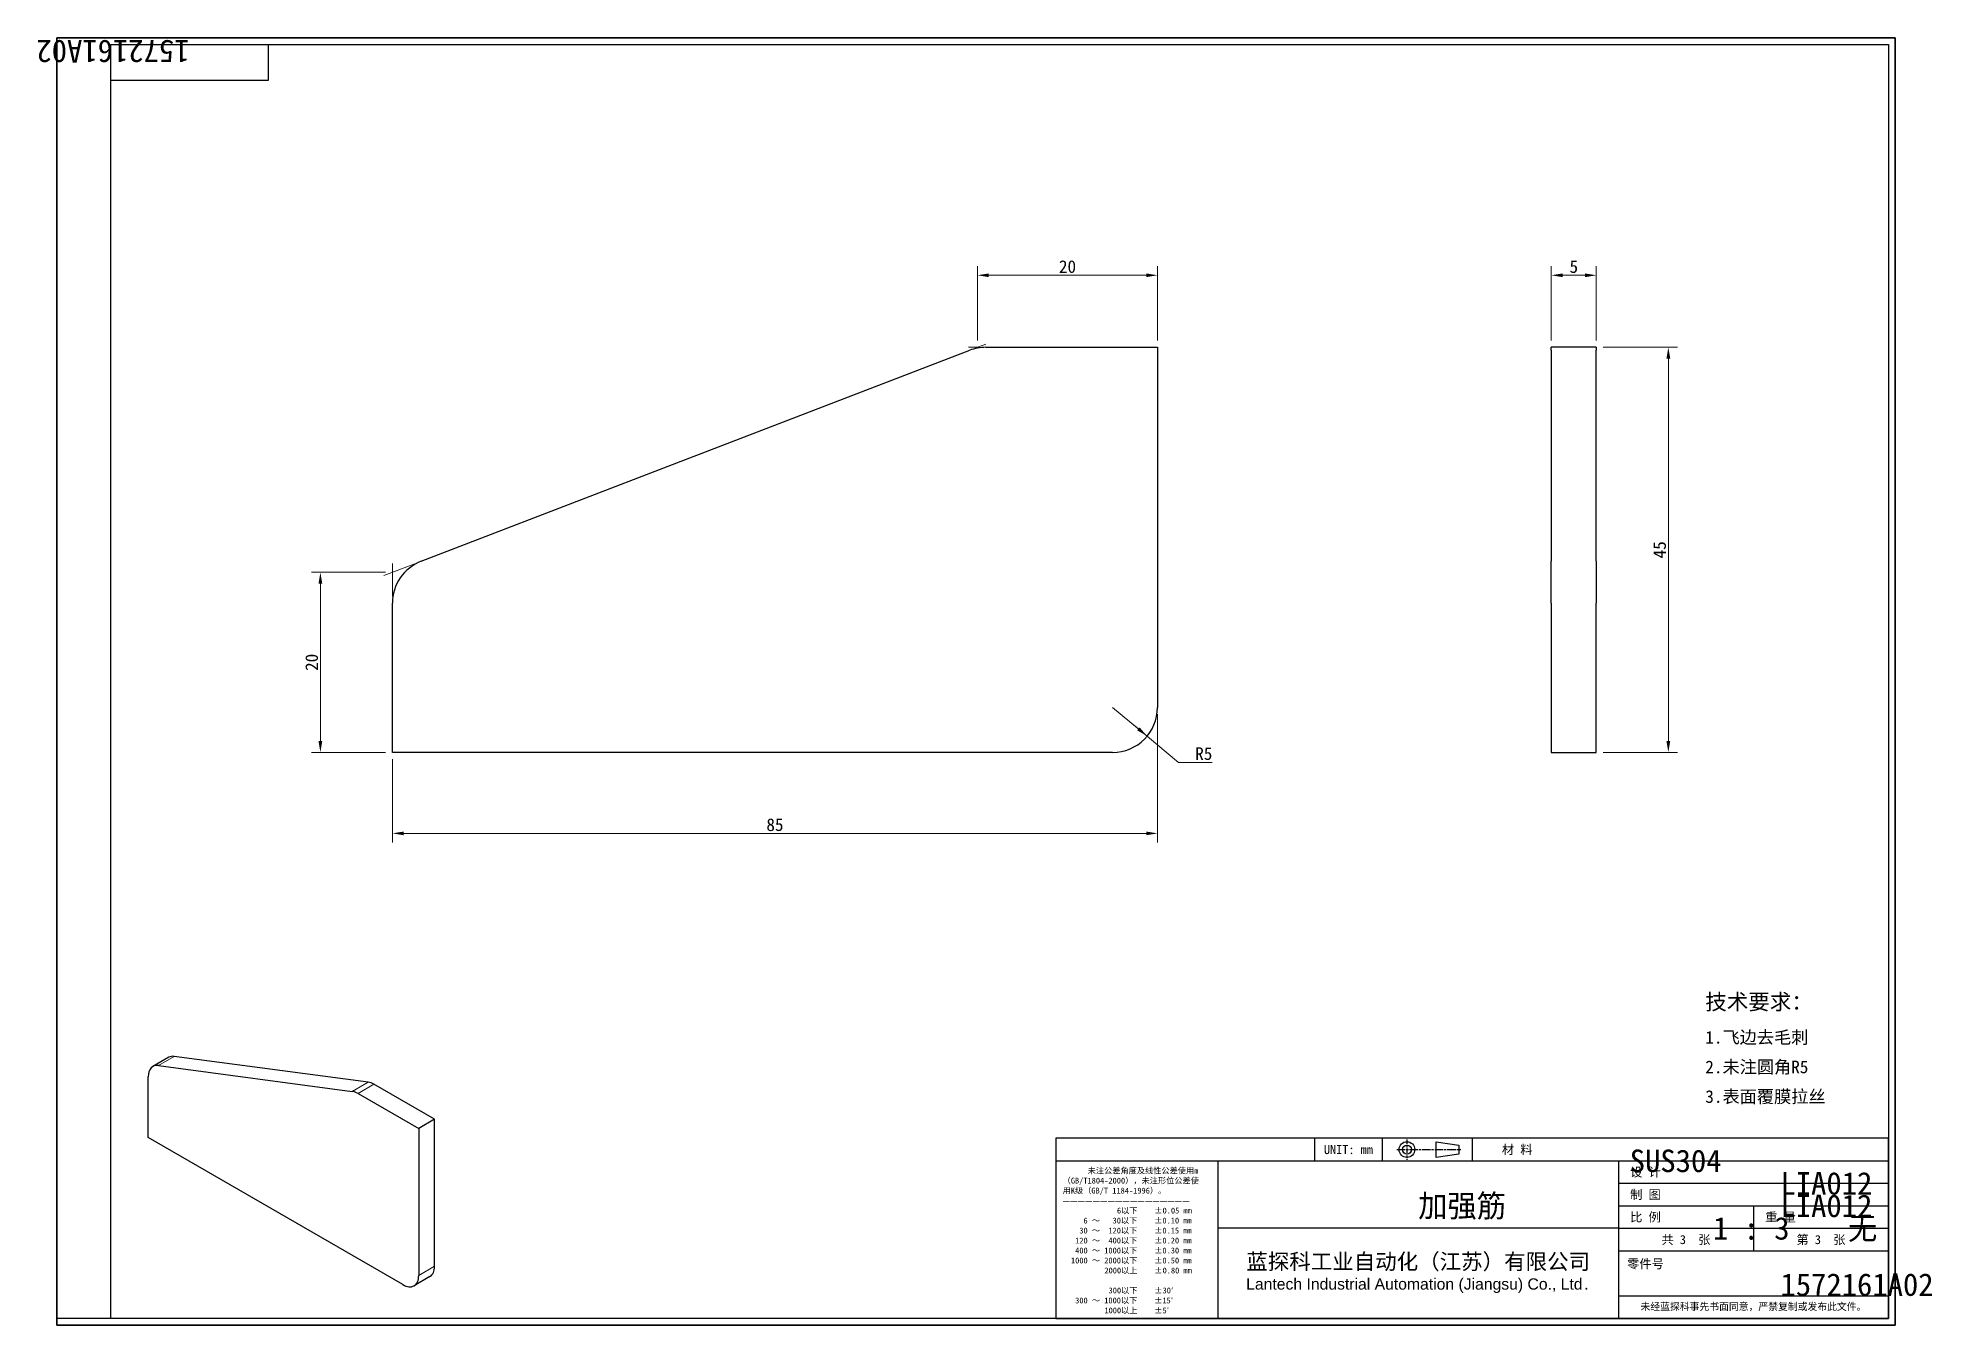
# Model space of a CAD drawing. Header units: millimetres. Extents: x 1 to 211, y 3 to 146.
import ezdxf
from ezdxf.enums import TextEntityAlignment as Align

# ---------------------------------------------------------------- set-up
doc = ezdxf.new("R2018")
doc.units = ezdxf.units.MM
doc.header["$LTSCALE"] = 0.5
doc.linetypes.add('CHAIN', pattern=[0.3543, 0.2362, -0.0295, 0.0591, -0.0295])
for name, color, linetype, lineweight in [('1', 7, 'Continuous', 18), ('可见 (ISO)', 7, 'Continuous', 25), ('可见窄的 (ISO)', 7, 'Continuous', 18), ('图框 (ISO)', 7, 'Continuous', 35), ('标题 (ISO)', 7, 'Continuous', 25)]:
    doc.layers.add(name, color=color, linetype=linetype, lineweight=lineweight)
doc.layers.add('尺寸 (ISO)', color=7, linetype='Continuous', lineweight=18, true_color=0x008000)
doc.layers.add('符号 (ISO)', color=7, linetype='Continuous', lineweight=18, true_color=0x008000)
doc.styles.get("Standard").update_dxf_attribs({"font": 'simfang.ttf'})
doc.styles.add('文本样式164', font='SimSun.ttf')
doc.styles.add('最新国标', font='simfang.ttf')
doc.styles.add('注释文本 (ISO)', font='simfang.ttf')
doc.dimstyles.new('默认 (GB)', dxfattribs={"dimscale": 0.5, "dimtxt": 2.8, "dimasz": 2.5, "dimexe": 2, "dimexo": 1.5, "dimgap": 0.5, "dimtad": 1, "dimtoh": 1, "dimdsep": 46, "dimtxsty": '最新国标', "dimcen": 0.09, "dimdle": 10, "dimclrd": 256, "dimclre": 256, "dimclrt": 256, "dimaunit": 1, "dimadec": 3, "dimazin": 2, "dimtfac": 0.535714, "dimtdec": 3, "dimtmove": 0, "dimatfit": 3, "dimfxl": 0, "dimtolj": 1, "dimlwd": -1, "dimlwe": -1, "dimarcsym": 0})

# ---------------------------------------------------------------- blocks, each defined once
blk = doc.blocks.new('图框 最新国标')
at = {"layer": '图框 (ISO)'}
for p, q in [((6, 7), (6, 291.5)), ((6, 291.5), (414.5, 291.5)), ((414.5, 291.5), (414.5, 5.5)), ((6, 7), (6, 5.5)), ((6, 7), (6, 5.5)), ((414.5, 5.5), (6, 5.5))]:
    blk.add_line(p, q, dxfattribs=at)
at = {"layer": '图框 (ISO)', "color": 7, "linetype": 'Continuous', "lineweight": 25}
for p, q in [((18, 290), (413, 290)), ((18, 7), (18, 290)), ((18, 290), (413, 290)), ((53, 290), (53, 282)), ((413, 290), (413, 7)), ((413, 290), (413, 7)), ((53, 282), (18, 282)), ((413, 7), (6, 7)), ((413, 7), (18, 7))]:
    blk.add_line(p, q, dxfattribs=at)
at = {"layer": '图框 (ISO)', "lineweight": 30}
blk.add_attdef('零件代号', text='', height=2.5, rotation=180, dxfattribs=at).set_placement((35.5, 286), align=Align.MIDDLE_CENTER)
blk = doc.blocks.new('标题栏 最新国标')
at = {"layer": '标题 (ISO)'}
for p, q in [((381.98, -183.84), (196.98, -183.84)), ((196.98, -183.84), (196.98, -223.84)), ((254.48, -183.84), (254.48, -188.84)), ((269.48, -183.84), (269.48, -188.84)), ((281.48, -188.09), (281.48, -184.59)), ((281.48, -184.59), (286.48, -185.34)), ((289.48, -183.84), (289.48, -188.84)), ((381.98, -223.84), (381.98, -183.84)), ((383.48, -183.84), (383.48, -225.34)), ((196.98, -188.84), (381.98, -188.84)), ((232.98, -188.84), (232.98, -223.84)), ((286.48, -187.34), (281.48, -188.09)), ((286.48, -185.34), (286.48, -187.34)), ((321.98, -188.84), (321.98, -223.84)), ((321.98, -193.84), (381.98, -193.84)), ((321.98, -198.84), (381.98, -198.84)), ((351.98, -198.84), (351.98, -208.84)), ((321.98, -203.84), (232.98, -203.84)), ((321.98, -203.84), (381.98, -203.84)), ((321.98, -208.84), (381.98, -208.84)), ((321.98, -218.84), (381.98, -218.84)), ((196.98, -223.84), (381.98, -223.84)), ((383.48, -225.34), (196.98, -225.34))]:
    blk.add_line(p, q, dxfattribs=at)
at = {"layer": '标题 (ISO)', "linetype": 'CHAIN', "ltscale": 5.000333}
blk.add_line((274.98, -184.09), (274.98, -188.59), dxfattribs=at)
at = {"layer": '标题 (ISO)', "linetype": 'CHAIN', "ltscale": 15.834605}
blk.add_line((272.73, -186.34), (286.98, -186.34), dxfattribs=at)
at = {"layer": '标题 (ISO)'}
for radius in [1.75, 1]:
    blk.add_circle((274.98, -186.34), radius, dxfattribs=at)
at = {"layer": '1', "style": '文本样式164'}
for s, p in [('材 料', (299.48, -186.34)), ('UNIT: mm', (261.98, -186.34)), ('设 计', (327.98, -191.34)), ('制 图', (327.98, -196.34)), ('比 例', (327.98, -201.34)), ('重 量', (357.98, -201.34)), ('共 3  张', (336.98, -206.34)), ('第 3  张', (366.98, -206.34))]:
    blk.add_text(s, height=2, dxfattribs=at).set_placement(p, align=Align.MIDDLE_CENTER)
at = {"layer": '标题 (ISO)', "style": '注释文本 (ISO)'}
for s, insert, char_height, attachment_point, line_spacing_factor in [('\\fSimSun|b0|i0;{\\H1.3000;      未注公差角度及线性公差使用m\\P}\\fSimSun|b0|i0;{\\H1.3000;（GB/T1804-2000），未注形位公差使\\P}\\fSimSun|b0|i0;{\\H1.3000;用K级（GB/T 1184-1996）。\\P}\\fSimSun|b0|i0;{\\H1.3000;—————————————————\\P}\\fSimSun|b0|i0;{\\H1.3000;             6以下    ±0.05 mm\\P}\\fSimSun|b0|i0;{\\H1.3000;     6 ～   30以下    ±0.10 mm\\P}\\fSimSun|b0|i0;{\\H1.3000;    30 ～  120以下    ±0.15 mm\\P}\\fSimSun|b0|i0;{\\H1.3000;   120 ～  400以下    ±0.20 mm\\P}\\fSimSun|b0|i0;{\\H1.3000;   400 ～ 1000以下    ±0.30 mm\\P}\\fSimSun|b0|i0;{\\H1.3000;  1000 ～ 2000以下    ±0.50 mm\\P}\\fSimSun|b0|i0;{\\H1.3000;          2000以上    ±0.80 mm\\P}\\fSimSun|b0|i0;{\\H1.3000;\\P}\\fSimSun|b0|i0;{\\H1.3000;           300以下    ±30′\\P}\\fSimSun|b0|i0;{\\H1.3000;   300 ～ 1000以下    ±15′\\P}\\fSimSun|b0|i0;{\\H1.3000;          1000以上    ±5′}', (198.48, -206.63), 1.3, 4, 1.023913), ('\\pxsm0.94;\\fMicrosoft YaHei|b0|i0;{\\H3.5000;蓝探科工业自动化（江苏）有限公司\\P}\\fArial|b0|i0;{\\H2.5000;Lantech Industrial Automation (Jiangsu) Co., Ltd}\\fFangSong|b0|i0;{\\H2.5000;.}', (277.48, -213.84), 2, 5, 0.978695)]:
    blk.add_mtext(s, dxfattribs=dict(at, insert=insert, char_height=char_height, attachment_point=attachment_point, line_spacing_factor=line_spacing_factor))
at = {"layer": '标题 (ISO)', "attachment_point": 5, "style": '注释文本 (ISO)'}
for s, insert, char_height in [('\\fFangSong|b0|i0;零件号', (327.98, -211.84), 2), ('\\fSimSun|b0|i0;{\\H1.6000;未经蓝探科事先书面同意，严禁复制或发布此文件。}', (351.98, -221.34), 1.6)]:
    blk.add_mtext(s, dxfattribs=dict(at, insert=insert, char_height=char_height))
at = {"layer": '标题 (ISO)', "lineweight": 30, "flags": 104}
for tag, height, p in [('材料', 2, (324.48, -186.34)), ('设计人', 2, (357.98, -191.34)), ('库存编号', 3.5, (277.48, -196.34)), ('设计人', 2, (357.98, -196.34)), ('视图比例', 2, (342.98, -201.34)), ('质量\\P3;', 2, (372.98, -201.34)), ('零件代号', 3.5, (357.98, -213.84))]:
    blk.add_attdef(tag, text='', height=height, dxfattribs=at).set_placement(p, align=Align.MIDDLE_CENTER)
blk = doc.blocks.new('*D5')
at = {"layer": 'Defpoints', "color": 0, "transparency": 16777216}
for p in [(174.04, 111.38), (182.04, 111.38), (174.04, 66.38)]:
    blk.add_point(p, dxfattribs=at)
at = {"layer": '尺寸 (ISO)', "color": 116, "true_color": 0x00803f, "transparency": 16777216}
for p, q in [((174.79, 111.38), (183.04, 111.38)), ((182.04, 67.63), (182.04, 110.13)), ((174.79, 66.38), (183.04, 66.38))]:
    blk.add_line(p, q, dxfattribs=at)
for points in [[(181.83, 110.13), (182.25, 110.13), (182.04, 111.38)], [(181.83, 67.63), (182.25, 67.63), (182.04, 66.38)]]:
    blk.add_solid(points, dxfattribs=at)
at = {"layer": '尺寸 (ISO)', "transparency": 16777216, "insert": (181.08, 88.88), "char_height": 1.4, "attachment_point": 5, "rotation": 90, "style": '最新国标'}
blk.add_mtext('\\A1;45', dxfattribs=at)
blk = doc.blocks.new('*D6')
at = {"layer": 'Defpoints', "color": 0, "transparency": 16777216}
for p in [(169.04, 119.38), (169.04, 111.38), (174.04, 111.38)]:
    blk.add_point(p, dxfattribs=at)
at = {"layer": '尺寸 (ISO)', "color": 116, "true_color": 0x00803f, "transparency": 16777216}
for p, q in [((169.04, 112.13), (169.04, 120.38)), ((174.04, 112.13), (174.04, 120.38)), ((172.79, 119.38), (170.29, 119.38))]:
    blk.add_line(p, q, dxfattribs=at)
for points in [[(170.29, 119.58), (170.29, 119.17), (169.04, 119.38)], [(172.79, 119.58), (172.79, 119.17), (174.04, 119.38)]]:
    blk.add_solid(points, dxfattribs=at)
at = {"layer": '尺寸 (ISO)', "transparency": 16777216, "insert": (171.54, 120.33), "char_height": 1.4, "attachment_point": 5, "style": '最新国标'}
blk.add_mtext('\\A1;5', dxfattribs=at)
blk = doc.blocks.new('*D7')
at = {"layer": 'Defpoints', "color": 0, "transparency": 16777216}
for p in [(40.29, 86.38), (32.29, 66.38), (40.29, 66.38)]:
    blk.add_point(p, dxfattribs=at)
at = {"layer": '尺寸 (ISO)', "color": 116, "true_color": 0x00803f, "transparency": 16777216}
for p, q in [((39.54, 86.38), (31.29, 86.38)), ((32.29, 85.13), (32.29, 67.63)), ((39.54, 66.38), (31.29, 66.38))]:
    blk.add_line(p, q, dxfattribs=at)
for points in [[(32.08, 85.13), (32.5, 85.13), (32.29, 86.38)], [(32.08, 67.63), (32.5, 67.63), (32.29, 66.38)]]:
    blk.add_solid(points, dxfattribs=at)
at = {"layer": '尺寸 (ISO)', "transparency": 16777216, "insert": (31.33, 76.38), "char_height": 1.4, "attachment_point": 5, "rotation": 90, "style": '最新国标'}
blk.add_mtext('\\A1;20', dxfattribs=at)
blk = doc.blocks.new('*D8')
at = {"layer": 'Defpoints', "color": 0, "transparency": 16777216}
for p in [(105.29, 119.38), (105.29, 111.38), (125.29, 111.38)]:
    blk.add_point(p, dxfattribs=at)
at = {"layer": '尺寸 (ISO)', "color": 116, "true_color": 0x00803f, "transparency": 16777216}
for p, q in [((105.29, 112.13), (105.29, 120.38)), ((125.29, 112.13), (125.29, 120.38)), ((124.04, 119.38), (106.54, 119.38))]:
    blk.add_line(p, q, dxfattribs=at)
for points in [[(106.54, 119.58), (106.54, 119.17), (105.29, 119.38)], [(124.04, 119.58), (124.04, 119.17), (125.29, 119.38)]]:
    blk.add_solid(points, dxfattribs=at)
at = {"layer": '尺寸 (ISO)', "transparency": 16777216, "insert": (115.29, 120.33), "char_height": 1.4, "attachment_point": 5, "style": '最新国标'}
blk.add_mtext('\\A1;20', dxfattribs=at)
blk = doc.blocks.new('*D9')
at = {"layer": 'Defpoints', "color": 0, "transparency": 16777216}
for p in [(120.29, 71.38), (124.14, 68.18)]:
    blk.add_point(p, dxfattribs=at)
at = {"layer": '尺寸 (ISO)', "color": 116, "true_color": 0x00803f, "transparency": 16777216}
for p, q in [((120.29, 71.38), (124.14, 68.18)), ((123.17, 68.98), (122.21, 69.78)), ((124.14, 68.18), (125.1, 67.38)), ((127.63, 65.27), (125.1, 67.38)), ((131.36, 65.27), (127.63, 65.27))]:
    blk.add_line(p, q, dxfattribs=at)
blk.add_solid([(123.31, 69.14), (123.04, 68.82), (124.14, 68.18)], dxfattribs=at)
at = {"layer": '尺寸 (ISO)', "transparency": 16777216, "insert": (130.43, 66.23), "char_height": 1.4, "attachment_point": 5, "style": '最新国标'}
blk.add_mtext('\\A1;R5', dxfattribs=at)
blk = doc.blocks.new('*D10')
at = {"layer": 'Defpoints', "color": 0, "transparency": 16777216}
for p in [(125.29, 71.38), (40.29, 66.38), (125.29, 57.38)]:
    blk.add_point(p, dxfattribs=at)
at = {"layer": '尺寸 (ISO)', "color": 116, "true_color": 0x00803f, "transparency": 16777216}
for p, q in [((125.29, 70.63), (125.29, 56.38)), ((40.29, 65.63), (40.29, 56.38)), ((41.54, 57.38), (124.04, 57.38))]:
    blk.add_line(p, q, dxfattribs=at)
for points in [[(41.54, 57.58), (41.54, 57.17), (40.29, 57.38)], [(124.04, 57.58), (124.04, 57.17), (125.29, 57.38)]]:
    blk.add_solid(points, dxfattribs=at)
at = {"layer": '尺寸 (ISO)', "transparency": 16777216, "insert": (82.79, 58.33), "char_height": 1.4, "attachment_point": 5, "style": '最新国标'}
blk.add_mtext('\\A1;85', dxfattribs=at)

msp = doc.modelspace()

# ---------------------------------------------------------------- linework, layer by layer
at = {"layer": '可见 (ISO)'}
for p, q in [((43.4956, 87.6085), (104.4239, 111.0425)), ((106.2188, 111.3758), (125.2904, 111.3758)), ((125.2904, 111.3758), (125.2904, 71.3758)), ((169.0384, 111.0425), (169.0384, 111.3758)), ((174.0384, 111.3758), (169.0384, 111.3758)), ((169.0384, 111.0425), (169.0384, 87.6085)), ((174.0384, 111.3758), (174.0384, 111.0425)), ((174.0384, 87.6085), (174.0384, 111.0425)), ((169.0384, 82.9418), (169.0384, 87.6085)), ((174.0384, 87.6085), (174.0384, 82.9418)), ((40.2904, 66.3758), (40.2904, 82.9418)), ((169.0384, 82.9418), (169.0384, 66.3758)), ((174.0384, 66.3758), (174.0384, 82.9418)), ((120.2904, 66.3758), (40.2904, 66.3758)), ((169.0384, 66.3758), (174.0384, 66.3758)), ((15.4478, 32.502), (13.6801, 31.4814)), ((14.2955, 31.5879), (35.8369, 28.7178)), ((37.6047, 29.7384), (16.0633, 32.6085)), ((13.1623, 23.5739), (13.1623, 30.3369)), ((44.9821, 25.6151), (38.2393, 29.5081)), ((36.4715, 28.4875), (43.2144, 24.5945)), ((44.9821, 25.6151), (43.2144, 24.5945)), ((44.9821, 9.2852), (44.9821, 25.6151)), ((41.4466, 7.2439), (13.1623, 23.5739)), ((43.2144, 24.5945), (43.2144, 8.2646)), ((44.4644, 8.1407), (42.6966, 7.1201))]:
    msp.add_line(p, q, dxfattribs=at)
for centre, start, end in [((106.2188, 106.3758), 90, 111.037511), ((45.2904, 82.9418), 111.037511, 180), ((120.2904, 71.3758), 270, 0)]:
    msp.add_arc(centre, 5, start, end, dxfattribs=at)
for centre, major_axis, start_param, end_param in [((14.9301, 29.3163), (-1.25, 2.1651), 5.86496098, 7.06858347), ((16.6978, 30.3369), (-1.25, 2.1651), 5.86496098, 6.28318531), ((38.2393, 27.4669), (-1.25, 2.1651), 5.49778714, 5.86496098), ((36.4715, 26.4462), (1.25, -2.1651), 2.35619449, 2.72336832), ((43.2144, 10.3058), (1.25, -2.1651), 0, 0.78539816), ((41.4466, 9.2852), (1.25, -2.1651), 5.49778714, 7.06858347)]:
    msp.add_ellipse(centre, major_axis=major_axis, ratio=0.57735027, start_param=start_param, end_param=end_param, dxfattribs=at)
at = {"layer": '可见窄的 (ISO)'}
for p, q in [((14.2955, 31.5879), (16.0633, 32.6085)), ((37.6047, 29.7384), (35.8369, 28.7178)), ((36.4715, 28.4875), (38.2393, 29.5081)), ((44.9821, 9.2852), (43.2144, 8.2646))]:
    msp.add_line(p, q, dxfattribs=at)
at = {"layer": '尺寸 (ISO)'}
for p, q in [((105.1239, 111.3118), (106.2238, 111.7348)), ((105.4688, 111.3758), (104.2904, 111.3758)), ((42.7955, 87.3393), (39.3571, 86.0168)), ((40.2904, 83.6918), (40.2904, 87.3758))]:
    msp.add_line(p, q, dxfattribs=at)

# ---------------------------------------------------------------- block references
ref = msp.add_blockref('图框 最新国标', (0, 0), dxfattribs=dict(xscale=0.5, yscale=0.5, zscale=0.5))
lines = msp.add_mtext('1572161A02', dxfattribs={"layer": '图框 (ISO)', "insert": (17.75, 143), "char_height": 2.5, "attachment_point": 1, "rotation": 180})
ref.add_attrib('零件代号', '', (17.75, 143)).embed_mtext(lines)
ref = msp.add_blockref('标题栏 最新国标', (15.5087, 115.4221), dxfattribs=dict(xscale=0.5, yscale=0.5, zscale=0.5))
lines = msp.add_mtext('1572161A02', dxfattribs={"layer": '标题 (ISO)', "insert": (194.5, 8.5), "char_height": 2.5, "attachment_point": 1})
ref.add_attrib('零件代号', '', (194.5, 8.5), dxfattribs={"flags": 104}).embed_mtext(lines)
lines = msp.add_mtext('加强筋', dxfattribs={"layer": '标题 (ISO)', "insert": (154.25, 17.25), "char_height": 2.5, "attachment_point": 1})
ref.add_attrib('库存编号', '', (154.25, 17.25), dxfattribs={"flags": 104}).embed_mtext(lines)
lines = msp.add_mtext('无', dxfattribs={"layer": '标题 (ISO)', "insert": (202, 14.75), "char_height": 2.5, "attachment_point": 1})
ref.add_attrib('质量\\P3;', '', (202, 14.75), dxfattribs={"flags": 104}).embed_mtext(lines)
lines = msp.add_mtext('1 : 3', dxfattribs={"layer": '标题 (ISO)', "insert": (187, 14.75), "char_height": 2.5, "attachment_point": 1})
ref.add_attrib('视图比例', '', (187, 14.75), dxfattribs={"flags": 104}).embed_mtext(lines)
lines = msp.add_mtext('LIA012', dxfattribs={"layer": '标题 (ISO)', "insert": (194.5, 19.75), "char_height": 2.5, "attachment_point": 1})
ref.add_attrib('设计人', '', (194.5, 19.75), dxfattribs={"flags": 104}).embed_mtext(lines)
lines = msp.add_mtext('LIA012', dxfattribs={"layer": '标题 (ISO)', "insert": (194.5, 17.25), "char_height": 2.5, "attachment_point": 1})
ref.add_attrib('设计人', '', (194.5, 17.25), dxfattribs={"flags": 104}).embed_mtext(lines)
lines = msp.add_mtext('SUS304', dxfattribs={"layer": '标题 (ISO)', "insert": (177.75, 22.25), "char_height": 2.5, "attachment_point": 1})
ref.add_attrib('材料', '', (177.75, 22.25), dxfattribs={"flags": 104}).embed_mtext(lines)

# ---------------------------------------------------------------- texts
at = {"layer": '符号 (ISO)', "insert": (186.1494, 33.4113), "char_height": 1, "width": 14.671345, "attachment_point": 4, "line_spacing_factor": 1.305367, "style": '注释文本 (ISO)'}
msp.add_mtext('\\pxsm1.41;\\fFangSong|b0|i0;{\\H1.7500;技术要求：}\\fFangSong|b0|i0;{\\H1.4000;\\P}\\fFangSong|b0|i0;{\\H1.4000;1.飞边去毛刺\\P}\\fFangSong|b0|i0;{\\H1.4000;2.未注圆角R5\\P}\\fFangSong|b0|i0;{\\H1.4000;3.表面覆膜拉丝}', dxfattribs=at)

# ---------------------------------------------------------------- dimensions: what is measured, and where the dimension line sits
at = {"layer": '尺寸 (ISO)', "color": 116, "true_color": 0x00803f}
for base, p1, p2, angle, picture, middle in [((105.2904, 119.3758), (125.2904, 111.3758), (105.2904, 111.3758), 180, '*D8', (115.2904, 119.3758)), ((169.0384, 119.3758), (174.0384, 111.3758), (169.0384, 111.3758), 180, '*D6', (171.5384, 119.3758)), ((182.0384, 111.3758), (174.0384, 66.3758), (174.0384, 111.3758), 270, '*D5', (182.0384, 88.8758)), ((32.2904, 66.3758), (40.2904, 86.3758), (40.2904, 66.3758), 90, '*D7', (32.2904, 76.3758))]:
    dim = msp.add_linear_dim(base=base, p1=p1, p2=p2, angle=angle, dimstyle='默认 (GB)', override={"dimgap": 0.5, "dimtoh": 0, "dimdec": 2, "dimtol": 0, "dimlim": 0, "dimtp": 0, "dimtm": 0, "dimtdec": 3, "dimtofl": 0, "dimatfit": 1}, dxfattribs=at)
    dim.commit()
    dim.dimension.update_dxf_attribs({"geometry": picture, "text_midpoint": middle, "dimtype": 160})
dim = msp.add_linear_dim(base=(125.2904, 57.3758), p1=(40.2904, 66.3758), p2=(125.2904, 71.3758), dimstyle='默认 (GB)', override={"dimgap": 0.5, "dimtoh": 0, "dimdec": 2, "dimtol": 0, "dimlim": 0, "dimtp": 0, "dimtm": 0, "dimtdec": 3, "dimtofl": 0, "dimatfit": 1}, dxfattribs=at)
dim.commit()
dim.dimension.update_dxf_attribs({"geometry": '*D10', "text_midpoint": (82.7904, 57.3758), "dimtype": 160})
dim = msp.add_radius_dim(center=(120.2904, 71.3758), mpoint=(124.1356, 68.1798), dimstyle='默认 (GB)', override={"dimgap": 0.5, "dimtih": 1, "dimdec": 2, "dimlfac": 1, "dimcen": 0, "dimtol": 0, "dimlim": 0, "dimtp": 0, "dimtm": 0, "dimtdec": 3}, dxfattribs=at)
dim.commit()
dim.dimension.update_dxf_attribs({"geometry": '*D9', "text_midpoint": (130.4318, 65.2721), "dimtype": 164})

doc.saveas('drawing.dxf')
